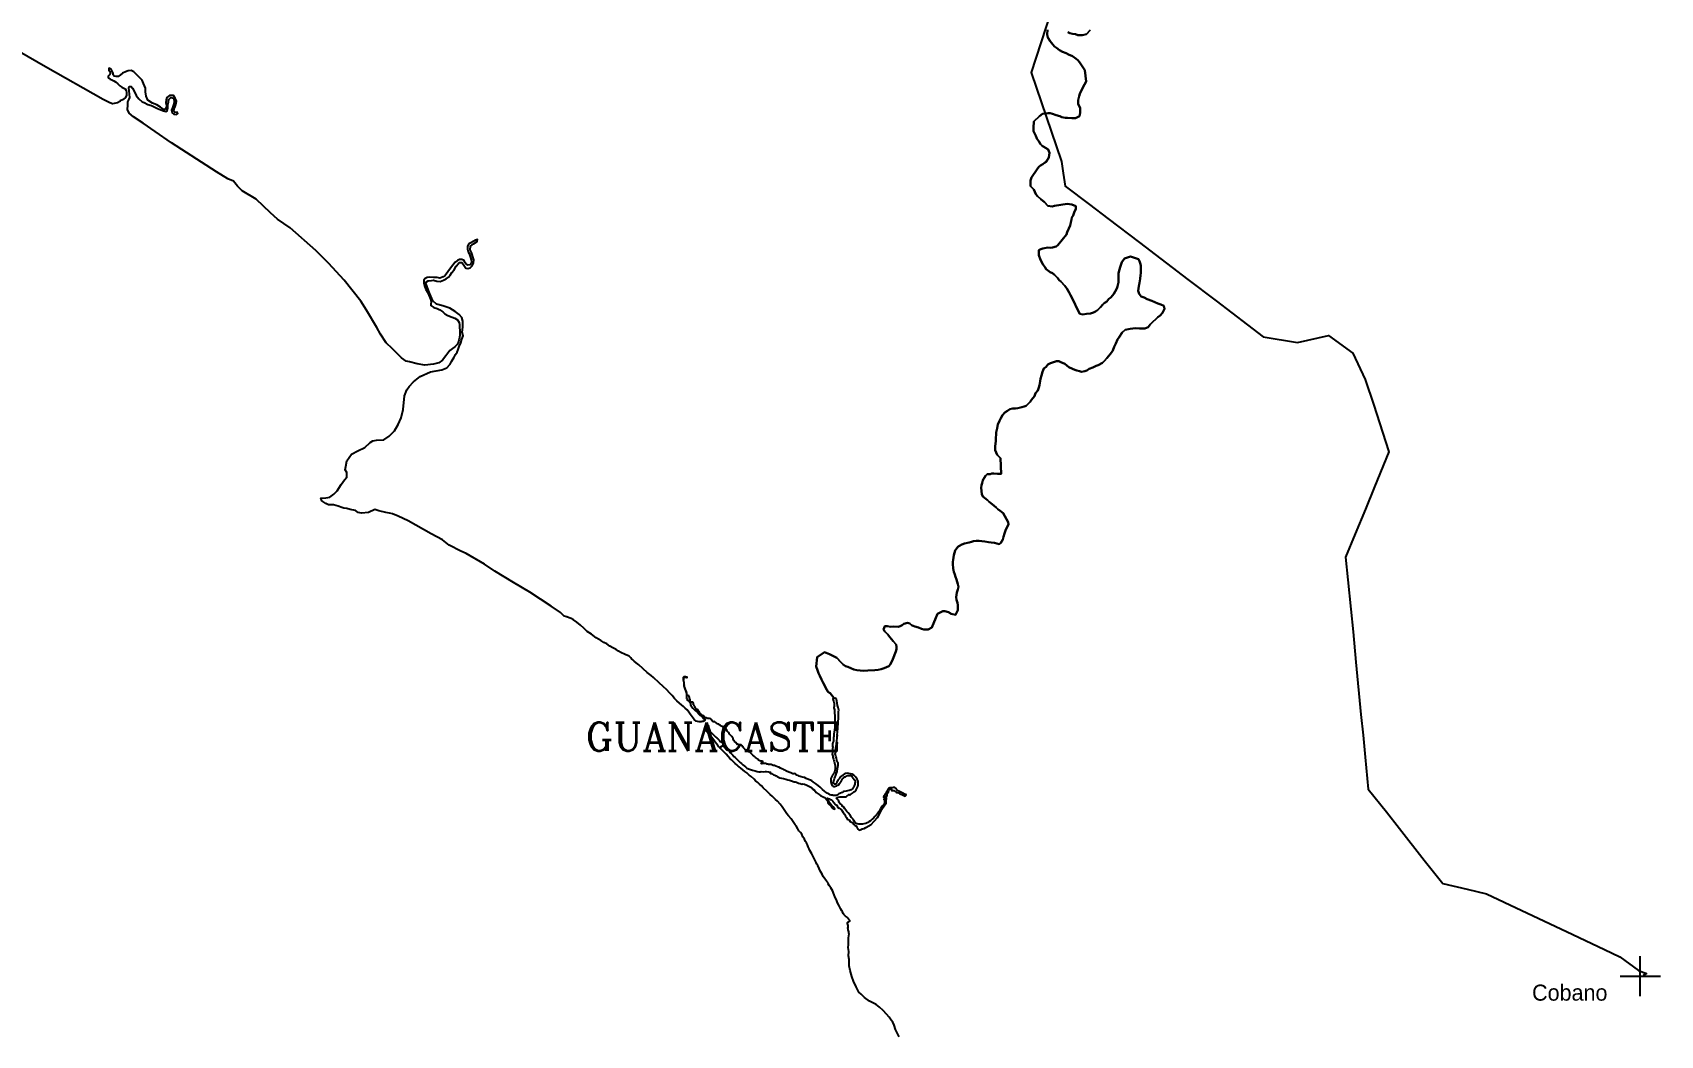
# Model space of a CAD drawing. Extents: x 283583 to 658922, y 889284 to 1241133.
# Drawn here: x 356465 to 376696, y 1072822 to 1085293 of the extents above; entities that cross this region are included whole.
import ezdxf
from ezdxf.enums import TextEntityAlignment as Align

# ---------------------------------------------------------------- set-up
doc = ezdxf.new("R2010")
doc.units = 0
doc.header["$MEASUREMENT"] = 0
for name, color, linetype in [('138 kV', 174, 'Continuous'), ('GUANACASTE', 7, 'Continuous'), ('NPROVINCIA', 40, 'Continuous'), ('PUNTARENAS', 7, 'Continuous'), ('Subestaciones', 7, 'Continuous')]:
    doc.layers.add(name, color=color, linetype=linetype)
doc.styles.add('COMPLEX', font='COMPLEX', dxfattribs={"height": 0.2})

# ---------------------------------------------------------------- blocks, each defined once
blk = doc.blocks.new('UNNAMED')
at = {"color": 0}
for p, q in [((0, -0.5), (0, 0.5)), ((-0.5, 0), (0.5, 0))]:
    blk.add_line(p, q, dxfattribs=at)

msp = doc.modelspace()

# ---------------------------------------------------------------- linework, layer by layer
at = {"layer": '138 kV'}
msp.add_lwpolyline([(369184, 1085742), (368876, 1084796), (369252, 1083688), (369274, 1083544), (369299, 1083384), (369601, 1083156), (369830, 1082981), (370221, 1082683), (370824, 1082224), (371174, 1081957), (371761, 1081511), (372187, 1081439), (372570, 1081524), (372875, 1081307), (373027, 1080980), (373133, 1080660), (373205, 1080438), (373322, 1080078), (373144, 1079644), (373031, 1079368), (372901, 1079058), (372784, 1078768), (372812, 1078486), (372847, 1078124), (372876, 1077843), (372911, 1077465), (372975, 1076812), (373000, 1076557), (373027, 1076284), (373065, 1075885), (373290, 1075603), (373452, 1075397), (373761, 1075004), (373991, 1074712), (374293, 1074642), (374534, 1074585), (374753, 1074481), (375114, 1074310), (375527, 1074114), (376000, 1073890), (376190, 1073799), (376422, 1073628), (376525, 1073594), (376483, 1073566)], dxfattribs=at)
at = {"layer": 'GUANACASTE', "color": 241, "ltscale": 0.8}
for points in [[(369080, 1085327), (369074, 1085270), (369083, 1085233), (369114, 1085186), (369146, 1085145), (369166, 1085121), (369190, 1085101), (369230, 1085074), (369267, 1085053), (369309, 1085035), (369338, 1085020), (369391, 1085000), (369435, 1084968), (369456, 1084948), (369475, 1084925), (369493, 1084899), (369525, 1084850), (369541, 1084826), (369558, 1084683), (369539, 1084646), (369498, 1084568), (369482, 1084530), (369472, 1084500), (369459, 1084452), (369458, 1084405), (369484, 1084352), (369484, 1084296), (369475, 1084255), (369425, 1084228), (369383, 1084227), (369326, 1084234), (369298, 1084234), (369258, 1084241), (369232, 1084252), (369188, 1084266), (369143, 1084283), (369111, 1084291), (369082, 1084291), (369015, 1084284), (368978, 1084255), (368909, 1084185), (368906, 1084108), (368906, 1084066), (368933, 1084008), (368948, 1083977), (368975, 1083932), (368993, 1083906), (369014, 1083886), (369056, 1083858), (369088, 1083839), (369105, 1083798), (369095, 1083741), (369062, 1083686), (369041, 1083672), (369020, 1083657), (368991, 1083638), (368971, 1083622), (368952, 1083593), (368879, 1083490), (368869, 1083453), (368868, 1083384), (368908, 1083343), (368934, 1083284), (368954, 1083259), (368998, 1083219), (369040, 1083183), (369084, 1083140), (369135, 1083130), (369167, 1083139), (369324, 1083164), (369380, 1083153), (369429, 1083135), (369429, 1083098), (369416, 1083067), (369396, 1083019), (369383, 1082992), (369376, 1082968), (369368, 1082932), (369360, 1082894), (369323, 1082809), (369316, 1082783), (369208, 1082647), (369185, 1082633), (369141, 1082618), (369114, 1082616), (369081, 1082618), (369022, 1082608), (368996, 1082601), (368972, 1082586), (368970, 1082526), (368992, 1082468), (369021, 1082414), (369048, 1082373), (369064, 1082352), (369110, 1082312), (369143, 1082300), (369166, 1082281), (369203, 1082242), (369224, 1082215), (369243, 1082197), (369296, 1082143), (369320, 1082110), (369347, 1082062), (369364, 1082027), (369384, 1081992), (369466, 1081824), (369479, 1081795), (369518, 1081786), (369562, 1081795), (369615, 1081800), (369652, 1081813), (369677, 1081825), (369701, 1081840), (369738, 1081877), (369766, 1081910), (369783, 1081929), (369815, 1081950), (369840, 1081980), (369867, 1081998), (369885, 1082024), (369904, 1082046), (369920, 1082072), (369939, 1082111), (369949, 1082135), (369960, 1082190), (369963, 1082232), (369963, 1082262), (369962, 1082302), (369974, 1082346), (369981, 1082374), (370001, 1082438), (370037, 1082484), (370111, 1082510), (370211, 1082476), (370223, 1082449), (370232, 1082425), (370238, 1082398), (370239, 1082367), (370240, 1082333), (370239, 1082302), (370235, 1082274), (370232, 1082232), (370221, 1082180), (370212, 1082138), (370204, 1082081), (370217, 1082044), (370243, 1082010), (370280, 1082000), (370319, 1081978), (370376, 1081955), (370450, 1081924), (370487, 1081911), (370523, 1081896), (370535, 1081859), (370510, 1081808), (370481, 1081775), (370449, 1081752), (370427, 1081730), (370389, 1081696), (370356, 1081661), (370328, 1081628), (370290, 1081613), (370224, 1081613), (370174, 1081619), (370108, 1081610), (370046, 1081598), (370007, 1081563), (369970, 1081507), (369950, 1081477), (369927, 1081426), (369907, 1081384), (369890, 1081338), (369876, 1081316), (369843, 1081273), (369816, 1081245), (369785, 1081205), (369761, 1081185), (369707, 1081159), (369683, 1081148), (369644, 1081128), (369596, 1081110), (369567, 1081091), (369543, 1081081), (369502, 1081073), (369475, 1081081), (369445, 1081090), (369418, 1081100), (369388, 1081112), (369346, 1081134), (369296, 1081172), (369244, 1081196), (369221, 1081207), (369190, 1081205), (369155, 1081193), (369116, 1081183), (369085, 1081165), (369062, 1081138), (369035, 1081116), (369016, 1081073), (369004, 1081030), (368993, 1080986), (368987, 1080956), (368978, 1080907), (368971, 1080878), (368958, 1080841), (368931, 1080807), (368916, 1080771), (368881, 1080725), (368865, 1080702), (368815, 1080653), (368789, 1080644), (368758, 1080633), (368710, 1080623), (368683, 1080620), (368643, 1080617), (368611, 1080608), (368582, 1080590), (368548, 1080569), (368520, 1080534), (368500, 1080496), (368482, 1080465), (368462, 1080421), (368453, 1080375), (368442, 1080321), (368439, 1080296), (368437, 1080254), (368435, 1080217), (368428, 1080146), (368430, 1080098), (368452, 1080041), (368494, 1080002), (368502, 1079807), (368459, 1079805), (368414, 1079810), (368389, 1079809), (368365, 1079800), (368328, 1079800), (368309, 1079782), (368294, 1079762), (368274, 1079728), (368266, 1079691), (368260, 1079666), (368256, 1079632), (368264, 1079551), (368277, 1079525), (368311, 1079494), (368332, 1079477), (368355, 1079458), (368392, 1079428), (368417, 1079406), (368441, 1079386), (368462, 1079368), (368491, 1079344), (368529, 1079315), (368570, 1079241), (368592, 1079203), (368596, 1079177), (368569, 1079129), (368557, 1079103), (368543, 1079063), (368532, 1079022), (368522, 1078988), (368501, 1078949), (368477, 1078931), (368421, 1078946), (368378, 1078953), (368346, 1078958), (368302, 1078964), (368264, 1078968), (368228, 1078971), (368194, 1078971), (368158, 1078970), (368134, 1078961), (368105, 1078952), (368049, 1078940), (368013, 1078926), (367986, 1078912), (367964, 1078897), (367932, 1078853), (367924, 1078824), (367914, 1078793), (367910, 1078767), (367905, 1078737), (367902, 1078712), (367902, 1078686), (367907, 1078628), (367916, 1078588), (367926, 1078554), (367937, 1078526), (367947, 1078492), (367958, 1078461), (367965, 1078433), (367971, 1078402), (367963, 1078366), (367951, 1078329), (367945, 1078272), (367948, 1078240), (367961, 1078200), (367966, 1078171), (367966, 1078110), (367936, 1078051), (367880, 1078064), (367847, 1078084), (367805, 1078098), (367777, 1078097), (367711, 1078063), (367692, 1078014), (367643, 1077895), (367594, 1077870), (367541, 1077869), (367511, 1077880), (367477, 1077895), (367431, 1077907), (367388, 1077924), (367366, 1077943), (367338, 1077951), (367295, 1077939), (367273, 1077926), (367248, 1077912), (367224, 1077904), (367167, 1077906), (367129, 1077904), (367089, 1077910), (367056, 1077912), (367040, 1077870), (367058, 1077844), (367096, 1077806), (367119, 1077774), (367161, 1077726), (367197, 1077684), (367201, 1077654), (367202, 1077626), (367196, 1077597), (367158, 1077502), (367128, 1077439), (367108, 1077416), (367078, 1077401), (367049, 1077391), (367011, 1077378), (366976, 1077370), (366934, 1077365), (366846, 1077359), (366793, 1077357), (366750, 1077362), (366709, 1077364), (366672, 1077374), (366636, 1077388), (366598, 1077406), (366567, 1077413), (366540, 1077436), (366510, 1077465), (366461, 1077516), (366428, 1077536), (366369, 1077564), (366307, 1077589), (366217, 1077527), (366206, 1077408), (366221, 1077365), (366235, 1077327), (366250, 1077294), (366270, 1077248), (366292, 1077209), (366306, 1077176), (366325, 1077141), (366350, 1077098), (366351, 1077095), (366376, 1077078), (366423, 1077022), (366427, 1077012), (366410, 1077008), (366415, 1076993), (366420, 1076979), (366424, 1076969), (366426, 1076950), (366428, 1076933), (366426, 1076916), (366425, 1076898), (366430, 1076873), (366431, 1076851), (366433, 1076828), (366436, 1076800), (366437, 1076742), (366436, 1076728), (366437, 1076709), (366436, 1076674), (366434, 1076652), (366432, 1076622), (366425, 1076569), (366424, 1076557), (366424, 1076544), (366419, 1076524), (366418, 1076511), (366418, 1076501), (366421, 1076494), (366418, 1076482), (366414, 1076472), (366412, 1076463), (366409, 1076446), (366406, 1076430), (366407, 1076420), (366410, 1076408), (366406, 1076391), (366406, 1076365), (366405, 1076344), (366405, 1076335), (366404, 1076321), (366408, 1076309), (366411, 1076296), (366413, 1076282), (366417, 1076271), (366421, 1076259), (366422, 1076243), (366429, 1076228), (366433, 1076213), (366437, 1076190), (366439, 1076177), (366441, 1076163), (366442, 1076150), (366441, 1076135), (366437, 1076118), (366432, 1076101), (366426, 1076084), (366417, 1076068), (366408, 1076057), (366394, 1076036), (366391, 1076027), (366386, 1076016), (366386, 1076007), (366387, 1075999), (366387, 1075991), (366388, 1075985), (366386, 1075973), (366389, 1075962), (366390, 1075952), (366394, 1075945), (366397, 1075936), (366405, 1075929), (366414, 1075924), (366424, 1075919), (366432, 1075919), (366445, 1075922), (366461, 1075928), (366474, 1075936), (366488, 1075944), (366495, 1075954), (366505, 1075971), (366514, 1075980), (366523, 1075995), (366532, 1076012), (366540, 1076023), (366549, 1076033), (366558, 1076037), (366570, 1076040), (366582, 1076046), (366594, 1076054), (366607, 1076056), (366615, 1076055), (366631, 1076055), (366642, 1076050), (366642, 1076049), (366653, 1076032), (366661, 1076025), (366680, 1076002), (366688, 1075984), (366687, 1075972), (366686, 1075959), (366683, 1075945), (366678, 1075927), (366671, 1075909), (366660, 1075895), (366639, 1075877), (366614, 1075868), (366595, 1075863), (366575, 1075861), (366548, 1075857), (366538, 1075853), (366526, 1075845), (366507, 1075837), (366497, 1075832), (366487, 1075826), (366473, 1075813), (366455, 1075807), (366436, 1075806), (366417, 1075808), (366405, 1075810), (366390, 1075811), (366378, 1075816), (366366, 1075822), (366350, 1075830), (366340, 1075837), (366329, 1075845), (366307, 1075861), (366284, 1075881), (366252, 1075911), (366230, 1075931), (366196, 1075955), (366169, 1075973), (366150, 1075987), (366133, 1075998), (366110, 1076007), (366081, 1076017), (366057, 1076030), (366033, 1076035), (366019, 1076038), (366005, 1076043), (365994, 1076047), (365981, 1076056), (365961, 1076059), (365956, 1076067), (365949, 1076077), (365943, 1076080), (365931, 1076075), (365914, 1076077), (365890, 1076087), (365864, 1076096), (365834, 1076108), (365805, 1076124), (365792, 1076132), (365776, 1076137), (365759, 1076147), (365742, 1076157), (365723, 1076163), (365703, 1076169), (365695, 1076174), (365687, 1076177), (365671, 1076179), (365660, 1076184), (365645, 1076192), (365632, 1076193), (365624, 1076191), (365615, 1076192), (365610, 1076191), (365602, 1076197), (365593, 1076197), (365584, 1076202), (365575, 1076203), (365559, 1076202), (365551, 1076203), (365540, 1076203), (365530, 1076201), (365522, 1076202), (365523, 1076212), (365533, 1076216), (365543, 1076222), (365540, 1076229), (365529, 1076231), (365517, 1076232), (365504, 1076236), (365495, 1076242), (365487, 1076246), (365474, 1076261), (365451, 1076279), (365439, 1076292), (365416, 1076309), (365395, 1076329), (365377, 1076347), (365364, 1076348), (365358, 1076356), (365352, 1076361), (365335, 1076371), (365317, 1076384), (365299, 1076399), (365291, 1076410), (365288, 1076418), (365282, 1076424), (365274, 1076426), (365270, 1076435), (365263, 1076435), (365248, 1076437), (365236, 1076443), (365224, 1076442), (365215, 1076454), (365204, 1076467), (365189, 1076478), (365181, 1076488), (365173, 1076506), (365171, 1076518), (365164, 1076529), (365156, 1076541), (365147, 1076550), (365141, 1076558), (365128, 1076569), (365122, 1076578), (365113, 1076590), (365104, 1076603), (365095, 1076617), (365077, 1076639), (365057, 1076653), (365043, 1076658), (365027, 1076668), (365017, 1076676), (365000, 1076686), (364995, 1076691), (364986, 1076692), (364979, 1076696), (364967, 1076706), (364957, 1076713), (364945, 1076722), (364939, 1076725), (364929, 1076721), (364923, 1076724), (364917, 1076732), (364911, 1076741), (364901, 1076751), (364893, 1076758), (364878, 1076763), (364868, 1076765), (364858, 1076765), (364846, 1076767), (364835, 1076771), (364824, 1076775), (364813, 1076784), (364804, 1076796), (364799, 1076800), (364788, 1076801), (364779, 1076806), (364770, 1076816), (364764, 1076825), (364759, 1076835), (364755, 1076840), (364748, 1076850), (364738, 1076861), (364730, 1076874), (364721, 1076875), (364712, 1076881), (364708, 1076890), (364702, 1076901), (364696, 1076911), (364687, 1076923), (364681, 1076934), (364680, 1076938), (364675, 1076941), (364676, 1076946), (364680, 1076948), (364681, 1076955), (364677, 1076963), (364672, 1076968), (364667, 1076967), (364661, 1076965), (364652, 1076966), (364645, 1076971), (364640, 1076980), (364638, 1076991), (364637, 1076999), (364635, 1077008), (364631, 1077018), (364630, 1077025), (364626, 1077037), (364621, 1077046), (364608, 1077050), (364602, 1077053), (364596, 1077061), (364596, 1077070), (364597, 1077075), (364596, 1077083), (364592, 1077089), (364591, 1077097), (364587, 1077108), (364586, 1077116), (364580, 1077126), (364575, 1077139), (364571, 1077146), (364568, 1077158), (364565, 1077169), (364566, 1077176), (364564, 1077187), (364565, 1077198), (364564, 1077209), (364563, 1077215), (364560, 1077223), (364559, 1077231), (364557, 1077241), (364558, 1077252), (364558, 1077260), (364558, 1077269), (364563, 1077275), (364571, 1077279), (364581, 1077278), (364590, 1077278), (364595, 1077275), (364600, 1077275), (364600, 1077278), (364586, 1077281), (364569, 1077283), (364561, 1077280), (364553, 1077274), (364551, 1077266), (364553, 1077257), (364553, 1077250), (364553, 1077240), (364554, 1077230), (364555, 1077222), (364558, 1077214), (364560, 1077203), (364560, 1077191), (364561, 1077177), (364560, 1077164), (364565, 1077156), (364567, 1077143), (364573, 1077133), (364578, 1077122), (364582, 1077110), (364586, 1077099), (364589, 1077085), (364592, 1077075), (364592, 1077069), (364592, 1077061), (364594, 1077055), (364594, 1077048), (364592, 1077037), (364591, 1077024), (364591, 1077014), (364595, 1077006), (364599, 1077001), (364599, 1076992), (364606, 1076992), (364617, 1076987), (364626, 1076978), (364634, 1076968), (364639, 1076957), (364643, 1076944), (364642, 1076932), (364648, 1076921), (364655, 1076913), (364672, 1076894), (364680, 1076883), (364698, 1076866), (364720, 1076848), (364733, 1076840), (364739, 1076826), (364745, 1076819), (364751, 1076821), (364755, 1076814), (364754, 1076809), (364760, 1076806), (364764, 1076806), (364777, 1076795), (364782, 1076789), (364791, 1076782), (364803, 1076765), (364810, 1076760), (364819, 1076754), (364823, 1076742), (364817, 1076734), (364798, 1076728), (364786, 1076726), (364775, 1076724), (364758, 1076722), (364750, 1076723), (364729, 1076727), (364712, 1076731), (364688, 1076750), (364676, 1076767), (364663, 1076785), (364652, 1076802), (364640, 1076819), (364620, 1076841), (364599, 1076870), (364575, 1076894), (364555, 1076913), (364530, 1076934), (364505, 1076956), (364473, 1076984), (364445, 1077013), (364413, 1077049), (364380, 1077084), (364347, 1077118), (364302, 1077163), (364253, 1077206), (364182, 1077272), (364152, 1077297), (364105, 1077337), (364000, 1077429), (363967, 1077456), (363944, 1077475), (363926, 1077491), (363911, 1077506), (363900, 1077518), (363879, 1077537), (363832, 1077561), (363776, 1077586), (363776, 1077586), (363749, 1077601), (363718, 1077620), (363679, 1077642), (363638, 1077664), (363604, 1077691), (363565, 1077710), (363528, 1077735), (363470, 1077767), (363411, 1077813), (363357, 1077846), (363315, 1077885), (363274, 1077924), (363230, 1077963), (363187, 1077991), (363158, 1078005), (363134, 1078017), (363106, 1078029), (363100, 1078026), (363071, 1078035), (363027, 1078081), (362910, 1078162), (362646, 1078335), (362442, 1078456), (362209, 1078597), (362082, 1078682), (361856, 1078816), (361787, 1078846), (361645, 1078918), (361560, 1078986), (361419, 1079060), (361135, 1079220), (361008, 1079281), (360938, 1079309), (360902, 1079318), (360856, 1079323), (360769, 1079345), (360719, 1079361), (360641, 1079326), (360555, 1079315), (360513, 1079324), (360479, 1079349), (360411, 1079364), (360373, 1079376), (360335, 1079377), (360308, 1079389), (360263, 1079402), (360204, 1079421), (360145, 1079421), (360109, 1079436), (360062, 1079468), (360048, 1079503), (360109, 1079506), (360162, 1079517), (360210, 1079552), (360253, 1079595), (360302, 1079672), (360344, 1079730), (360373, 1079764), (360371, 1079821), (360350, 1079855), (360357, 1079899), (360373, 1079969), (360431, 1080052), (360509, 1080092), (360594, 1080134), (360663, 1080195), (360693, 1080215), (360741, 1080223), (360831, 1080229), (360899, 1080274), (360962, 1080339), (361009, 1080418), (361045, 1080502), (361073, 1080604), (361087, 1080774), (361117, 1080849), (361145, 1080892), (361198, 1080951), (361283, 1081017), (361410, 1081074), (361552, 1081097), (361613, 1081124), (361654, 1081171), (361674, 1081204), (361704, 1081258), (361721, 1081289), (361742, 1081317), (361755, 1081353), (361768, 1081387), (361789, 1081433), (361802, 1081482), (361819, 1081522), (361806, 1081569), (361812, 1081628), (361814, 1081704), (361802, 1081749), (361766, 1081787), (361719, 1081825), (361652, 1081865), (361563, 1081893), (361484, 1081914), (361438, 1081958), (361427, 1081986), (361404, 1082045), (361385, 1082086), (361366, 1082145), (361355, 1082177), (361362, 1082194), (361381, 1082206), (361423, 1082208), (361447, 1082215), (361489, 1082200), (361533, 1082198), (361574, 1082212), (361607, 1082229), (361633, 1082253), (361654, 1082276), (361675, 1082310), (361705, 1082344), (361732, 1082388), (361758, 1082420), (361777, 1082435), (361800, 1082432), (361817, 1082413), (361832, 1082386), (361851, 1082365), (361876, 1082358), (361902, 1082369), (361929, 1082392), (361946, 1082426), (361948, 1082468), (361919, 1082557), (361904, 1082591), (361910, 1082638), (361944, 1082667), (361989, 1082693), (361997, 1082718), (361972, 1082710), (361942, 1082695), (361911, 1082678), (361889, 1082665), (361872, 1082636), (361870, 1082600), (361879, 1082566), (361891, 1082545), (361904, 1082509), (361917, 1082468), (361919, 1082443), (361917, 1082420), (361902, 1082403), (361876, 1082401), (361857, 1082407), (361843, 1082428), (361828, 1082458), (361802, 1082470), (361773, 1082471), (361747, 1082460), (361718, 1082437), (361688, 1082399), (361660, 1082363), (361627, 1082318), (361595, 1082272), (361567, 1082255), (361525, 1082240), (361493, 1082246), (361447, 1082248), (361404, 1082253), (361370, 1082249), (361345, 1082236), (361330, 1082213), (361328, 1082179), (361336, 1082143), (361355, 1082098), (361374, 1082064), (361391, 1082026), (361412, 1081978), (361419, 1081946), (361417, 1081916), (361417, 1081897), (361429, 1081889), (361453, 1081874), (361493, 1081861), (361527, 1081846), (361563, 1081819), (361588, 1081797), (361626, 1081776), (361681, 1081755), (361715, 1081740), (361745, 1081721), (361766, 1081689), (361770, 1081658), (361772, 1081628), (361774, 1081584), (361774, 1081524), (361768, 1081482), (361755, 1081440), (361744, 1081412), (361715, 1081385), (361683, 1081366), (361653, 1081338), (361603, 1081275), (361561, 1081218), (361516, 1081186), (361448, 1081169), (361342, 1081156), (361245, 1081173), (361151, 1081197), (361107, 1081207), (361052, 1081247), (360938, 1081362), (360860, 1081436), (360791, 1081544), (360745, 1081627), (360616, 1081841), (360545, 1081952), (360340, 1082215), (360143, 1082427), (359987, 1082583), (359669, 1082866), (359510, 1082971), (359422, 1083050), (359245, 1083219), (359069, 1083325), (359012, 1083382), (358963, 1083446), (358892, 1083474), (358751, 1083559), (358194, 1083921), (357991, 1084063), (357840, 1084167), (357720, 1084246), (357667, 1084290), (357644, 1084335), (357648, 1084388), (357648, 1084392), (357651, 1084432), (357661, 1084457), (357674, 1084485), (357672, 1084525), (357668, 1084570), (357661, 1084606), (357670, 1084622), (357689, 1084622), (357708, 1084603), (357731, 1084557), (357754, 1084512), (357788, 1084468), (357828, 1084432), (357852, 1084421), (357900, 1084400), (357945, 1084385), (358017, 1084349), (358082, 1084322), (358123, 1084313), (358137, 1084321), (358146, 1084351), (358148, 1084393), (358154, 1084432), (358159, 1084461), (358186, 1084487), (358218, 1084478), (358226, 1084448), (358226, 1084421), (358218, 1084393), (358205, 1084357), (358192, 1084328), (358201, 1084294), (358220, 1084279), (358254, 1084273), (358269, 1084285), (358264, 1084302), (358233, 1084298), (358220, 1084317), (358224, 1084343), (358235, 1084359), (358245, 1084400), (358254, 1084438), (358239, 1084478), (358218, 1084510), (358169, 1084510), (358133, 1084484), (358125, 1084455), (358123, 1084419), (358129, 1084385), (358125, 1084357), (358112, 1084338), (358095, 1084338), (358057, 1084366), (358008, 1084396), (357955, 1084413), (357900, 1084453), (357877, 1084502), (357871, 1084555), (357869, 1084603), (357843, 1084660), (357827, 1084701), (357797, 1084730), (357763, 1084766), (357723, 1084804), (357689, 1084819), (357653, 1084817), (357619, 1084805), (357585, 1084788), (357558, 1084766), (357530, 1084747), (357503, 1084745), (357481, 1084750), (357469, 1084767), (357469, 1084783), (357452, 1084819), (357443, 1084836), (357427, 1084849), (357412, 1084845), (357412, 1084826), (357424, 1084807), (357429, 1084784), (357420, 1084767), (357407, 1084752), (357405, 1084737), (357414, 1084724), (357429, 1084712), (357450, 1084703), (357477, 1084692), (357498, 1084678), (357524, 1084654), (357549, 1084629), (357577, 1084614), (357598, 1084603), (357617, 1084593), (357627, 1084572), (357632, 1084548), (357632, 1084512), (357615, 1084479), (357585, 1084458), (357553, 1084443), (357549, 1084434), (357521, 1084419), (357460, 1084405), (357426, 1084417), (357342, 1084462), (356626, 1084867), (356089, 1085179)], [(369610, 1085322), (369564, 1085274), (369512, 1085262), (369454, 1085262), (369427, 1085271), (369390, 1085277), (369357, 1085287), (369333, 1085297)]]:
    msp.add_lwpolyline(points, dxfattribs=at)
at = {"layer": 'GUANACASTE', "color": 241}
msp.add_lwpolyline([(365005, 1076401), (364986, 1076421), (364969, 1076445), (364949, 1076470), (364934, 1076496), (364921, 1076509), (364907, 1076527), (364879, 1076552), (364861, 1076578), (364847, 1076600), (364836, 1076630), (364835, 1076648), (364842, 1076664), (364847, 1076671), (364860, 1076676), (364865, 1076669), (364864, 1076662), (364869, 1076645), (364874, 1076634), (364879, 1076624), (364883, 1076611), (364891, 1076599), (364897, 1076589), (364911, 1076577), (364926, 1076561), (364941, 1076549), (364957, 1076533), (364968, 1076523), (364971, 1076520), (364982, 1076510), (364991, 1076501), (365001, 1076488), (365011, 1076479), (365022, 1076474), (365035, 1076459), (365048, 1076447), (365059, 1076437)], close=True, dxfattribs=at)
at = {"layer": 'PUNTARENAS', "color": 241}
for points in [[(367236, 1072807), (367214, 1072847), (367191, 1072897), (367175, 1072949), (367157, 1072989), (367137, 1073013), (367113, 1073050), (367079, 1073089), (367037, 1073132), (366991, 1073175), (366948, 1073206), (366867, 1073247), (366806, 1073293), (366763, 1073334), (366736, 1073361), (366701, 1073428), (366668, 1073496), (366647, 1073557), (366627, 1073631), (366616, 1073689), (366613, 1073767), (366613, 1073767), (366607, 1073814), (366608, 1073866), (366603, 1073914), (366606, 1073950), (366607, 1074009), (366606, 1074036), (366606, 1074036), (366610, 1074060), (366614, 1074085), (366612, 1074095), (366610, 1074109), (366606, 1074122), (366601, 1074134), (366600, 1074144), (366598, 1074158), (366602, 1074168), (366603, 1074178), (366601, 1074189), (366593, 1074213), (366594, 1074225), (366602, 1074235), (366609, 1074236), (366622, 1074244), (366623, 1074252), (366616, 1074259), (366608, 1074270), (366599, 1074280), (366598, 1074285), (366594, 1074288), (366581, 1074297), (366570, 1074306), (366561, 1074312), (366549, 1074328), (366541, 1074340), (366530, 1074358), (366521, 1074373), (366510, 1074394), (366499, 1074416), (366485, 1074442), (366470, 1074473), (366455, 1074507), (366440, 1074539), (366428, 1074572), (366418, 1074591), (366410, 1074617), (366398, 1074639), (366385, 1074658), (366374, 1074676), (366365, 1074688), (366354, 1074708), (366347, 1074724), (366336, 1074738), (366325, 1074753), (366310, 1074770), (366293, 1074799), (366278, 1074828), (366258, 1074862), (366241, 1074898), (366225, 1074934), (366213, 1074954), (366204, 1074974), (366187, 1075007), (366163, 1075054), (366152, 1075080), (366127, 1075124), (366119, 1075143), (366105, 1075168), (366095, 1075192), (366083, 1075217), (366072, 1075234), (366057, 1075262), (366039, 1075293), (366024, 1075324), (366009, 1075344), (365990, 1075366), (365975, 1075391), (365954, 1075427), (365943, 1075443), (365918, 1075480), (365892, 1075517), (365862, 1075553), (365841, 1075580), (365807, 1075628), (365783, 1075664), (365756, 1075699), (365723, 1075734), (365700, 1075756), (365683, 1075773), (365656, 1075799), (365634, 1075817), (365594, 1075854), (365546, 1075903), (365524, 1075925), (365500, 1075947), (365479, 1075967), (365452, 1075987), (365433, 1076010), (365396, 1076044), (365370, 1076059), (365342, 1076086), (365319, 1076105), (365294, 1076126), (365269, 1076145), (365248, 1076162), (365233, 1076172), (365217, 1076186), (365197, 1076204), (365174, 1076227), (365150, 1076250), (365129, 1076267), (365109, 1076290), (365084, 1076321), (365067, 1076335), (365043, 1076360), (365027, 1076379), (365010, 1076396), (365005, 1076401), (365059, 1076437), (365067, 1076429), (365070, 1076421), (365074, 1076411), (365091, 1076401), (365104, 1076392), (365112, 1076381), (365118, 1076367), (365123, 1076358), (365133, 1076340), (365148, 1076327), (365168, 1076308), (365179, 1076292), (365197, 1076277), (365213, 1076260), (365233, 1076242), (365259, 1076218), (365274, 1076202), (365293, 1076187), (365324, 1076161), (365341, 1076147), (365376, 1076135), (365414, 1076121), (365444, 1076111), (365469, 1076104), (365493, 1076100), (365509, 1076101), (365522, 1076104), (365546, 1076102), (365569, 1076104), (365588, 1076105), (365610, 1076101), (365628, 1076097), (365637, 1076095), (365629, 1076088), (365638, 1076081), (365650, 1076078), (365674, 1076063), (365689, 1076059), (365705, 1076049), (365721, 1076041), (365753, 1076026), (365775, 1076023), (365798, 1076019), (365826, 1076010), (365853, 1075999), (365874, 1075997), (365896, 1075987), (365930, 1075978), (365944, 1075975), (365961, 1075970), (365983, 1075961), (366007, 1075955), (366024, 1075949), (366036, 1075952), (366057, 1075945), (366090, 1075933), (366120, 1075920), (366147, 1075907), (366153, 1075896), (366164, 1075885), (366183, 1075871), (366205, 1075844), (366228, 1075826), (366243, 1075817), (366262, 1075803), (366283, 1075792), (366306, 1075780), (366320, 1075771), (366338, 1075754), (366348, 1075736), (366351, 1075721), (366354, 1075706), (366369, 1075690), (366382, 1075682), (366391, 1075674), (366400, 1075662), (366413, 1075645), (366424, 1075637), (366435, 1075640), (366431, 1075646), (366415, 1075664), (366395, 1075686), (366372, 1075712), (366356, 1075744), (366347, 1075760), (366345, 1075773), (366365, 1075764), (366379, 1075758), (366393, 1075751), (366411, 1075735), (366425, 1075718), (366446, 1075695), (366459, 1075686), (366470, 1075660), (366488, 1075649), (366502, 1075639), (366519, 1075626), (366541, 1075596), (366557, 1075572), (366569, 1075548), (366579, 1075531), (366590, 1075512), (366602, 1075508), (366614, 1075502), (366628, 1075484), (366645, 1075475), (366661, 1075462), (366665, 1075458), (366670, 1075444), (366672, 1075449), (366676, 1075446), (366683, 1075438), (366690, 1075430), (366696, 1075434), (366700, 1075428), (366706, 1075421), (366711, 1075408), (366718, 1075399), (366725, 1075388), (366737, 1075377), (366750, 1075379), (366767, 1075384), (366773, 1075391), (366784, 1075392), (366800, 1075397), (366823, 1075407), (366889, 1075446), (366926, 1075485), (366966, 1075531), (366980, 1075554), (366998, 1075591), (367022, 1075635), (367050, 1075677), (367072, 1075712), (367073, 1075731), (367074, 1075750), (367080, 1075768), (367074, 1075779), (367081, 1075797), (367085, 1075811), (367091, 1075834), (367102, 1075851), (367106, 1075870), (367117, 1075886), (367128, 1075887), (367140, 1075890), (367146, 1075885), (367139, 1075879), (367141, 1075869), (367151, 1075869), (367168, 1075867), (367180, 1075859), (367197, 1075849), (367208, 1075844), (367226, 1075839), (367244, 1075828), (367269, 1075818), (367285, 1075811), (367300, 1075803), (367310, 1075799), (367316, 1075805), (367321, 1075818), (367302, 1075824), (367280, 1075834), (367263, 1075844), (367240, 1075854), (367224, 1075862), (367211, 1075871), (367205, 1075880), (367203, 1075884), (367202, 1075887), (367199, 1075894), (367181, 1075905), (367162, 1075905), (367138, 1075902), (367121, 1075901), (367103, 1075895), (367096, 1075886), (367089, 1075870), (367086, 1075860), (367075, 1075844), (367069, 1075835), (367064, 1075825), (367056, 1075813), (367049, 1075808), (367043, 1075801), (367041, 1075787), (367047, 1075784), (367057, 1075799), (367061, 1075798), (367056, 1075790), (367052, 1075779), (367047, 1075766), (367044, 1075756), (367053, 1075756), (367054, 1075748), (367052, 1075729), (367051, 1075704), (367045, 1075694), (367028, 1075679), (367014, 1075661), (367003, 1075640), (366981, 1075605), (366965, 1075583), (366933, 1075545), (366915, 1075526), (366899, 1075512), (366880, 1075492), (366860, 1075478), (366845, 1075469), (366822, 1075457), (366798, 1075452), (366778, 1075449), (366756, 1075449), (366733, 1075450), (366712, 1075454), (366694, 1075460), (366684, 1075474), (366673, 1075497), (366662, 1075511), (366645, 1075534), (366626, 1075561), (366602, 1075592), (366586, 1075609), (366562, 1075640), (366549, 1075662), (366538, 1075670), (366530, 1075670), (366527, 1075680), (366521, 1075690), (366511, 1075699), (366504, 1075703), (366498, 1075711), (366493, 1075720), (366487, 1075725), (366486, 1075737), (366477, 1075747), (366464, 1075760), (366456, 1075768), (366459, 1075777), (366477, 1075786), (366498, 1075791), (366526, 1075791), (366539, 1075790), (366548, 1075789), (366564, 1075788), (366569, 1075789), (366577, 1075791), (366587, 1075799), (366598, 1075808), (366608, 1075818), (366620, 1075815), (366630, 1075818), (366642, 1075826), (366655, 1075835), (366671, 1075850), (366687, 1075860), (366701, 1075878), (366714, 1075902), (366722, 1075917), (366725, 1075940), (366727, 1075958), (366724, 1075984), (366714, 1076008), (366693, 1076037), (366671, 1076059), (366650, 1076072), (366630, 1076076), (366610, 1076081), (366592, 1076082), (366569, 1076078), (366554, 1076071), (366541, 1076063), (366521, 1076052), (366511, 1076043), (366501, 1076031), (366494, 1076019), (366482, 1076006), (366474, 1075996), (366469, 1075984), (366461, 1075970), (366455, 1075957), (366449, 1075949), (366441, 1075945), (366430, 1075949), (366424, 1075956), (366419, 1075966), (366417, 1075976), (366422, 1075987), (366426, 1076000), (366432, 1076017), (366440, 1076037), (366444, 1076046), (366448, 1076057), (366453, 1076072), (366458, 1076083), (366463, 1076106), (366470, 1076140), (366474, 1076163), (366476, 1076179), (366477, 1076192), (366476, 1076208), (366467, 1076225), (366460, 1076246), (366456, 1076269), (366452, 1076282), (366447, 1076295), (366446, 1076310), (366442, 1076324), (366444, 1076337), (366449, 1076350), (366451, 1076373), (366455, 1076389), (366458, 1076409), (366458, 1076421), (366458, 1076427), (366461, 1076435), (366460, 1076454), (366462, 1076484), (366464, 1076521), (366464, 1076541), (366468, 1076554), (366465, 1076565), (366468, 1076588), (366473, 1076647), (366480, 1076777), (366481, 1076802), (366482, 1076832), (366483, 1076851), (366487, 1076867), (366483, 1076885), (366476, 1076900), (366471, 1076927), (366463, 1076956), (366456, 1076999), (366446, 1077016), (366427, 1077012), (366423, 1077022), (366376, 1077078), (366351, 1077095), (366350, 1077098), (366325, 1077141), (366306, 1077176), (366292, 1077209), (366270, 1077248), (366250, 1077294), (366235, 1077327), (366221, 1077365), (366206, 1077408), (366217, 1077527), (366307, 1077589), (366369, 1077564), (366428, 1077536), (366461, 1077516), (366510, 1077465), (366540, 1077436), (366567, 1077413), (366598, 1077406), (366636, 1077388), (366672, 1077374), (366709, 1077364), (366750, 1077362), (366793, 1077357), (366846, 1077359), (366934, 1077365), (366976, 1077370), (367011, 1077378), (367049, 1077391), (367078, 1077401), (367108, 1077416), (367128, 1077439), (367158, 1077502), (367196, 1077597), (367202, 1077626), (367201, 1077654), (367197, 1077684), (367161, 1077726), (367119, 1077774), (367096, 1077806), (367058, 1077844), (367040, 1077870), (367056, 1077912), (367089, 1077910), (367129, 1077904), (367167, 1077906), (367224, 1077904), (367248, 1077912), (367273, 1077926), (367295, 1077939), (367338, 1077951), (367366, 1077943), (367388, 1077924), (367431, 1077907), (367477, 1077895), (367511, 1077880), (367541, 1077869), (367594, 1077870), (367643, 1077895), (367692, 1078014), (367711, 1078063), (367777, 1078097), (367805, 1078098), (367847, 1078084), (367880, 1078064), (367936, 1078051), (367966, 1078110), (367966, 1078171), (367961, 1078200), (367948, 1078240), (367945, 1078272), (367951, 1078329), (367963, 1078366), (367971, 1078402), (367965, 1078433), (367958, 1078461), (367947, 1078492), (367937, 1078526), (367926, 1078554), (367916, 1078588), (367907, 1078628), (367902, 1078686), (367902, 1078712), (367905, 1078737), (367910, 1078767), (367914, 1078793), (367924, 1078824), (367932, 1078853), (367964, 1078897), (367986, 1078912), (368013, 1078926), (368049, 1078940), (368105, 1078952), (368134, 1078961), (368158, 1078970), (368194, 1078971), (368228, 1078971), (368264, 1078968), (368302, 1078964), (368346, 1078958), (368378, 1078953), (368421, 1078946), (368477, 1078931), (368501, 1078949), (368522, 1078988), (368532, 1079022), (368543, 1079063), (368557, 1079103), (368569, 1079129), (368596, 1079177), (368592, 1079203), (368570, 1079241), (368529, 1079315), (368491, 1079344), (368462, 1079368), (368441, 1079386), (368417, 1079406), (368392, 1079428), (368355, 1079458), (368332, 1079477), (368311, 1079494), (368277, 1079525), (368264, 1079551), (368256, 1079632), (368260, 1079666), (368266, 1079691), (368274, 1079728), (368294, 1079762), (368309, 1079782), (368328, 1079800), (368365, 1079800), (368389, 1079809), (368414, 1079810), (368459, 1079805), (368502, 1079807), (368494, 1080002), (368452, 1080041), (368430, 1080098), (368428, 1080146), (368435, 1080217), (368437, 1080254), (368439, 1080296), (368442, 1080321), (368453, 1080375), (368462, 1080421), (368482, 1080465), (368500, 1080496), (368520, 1080534), (368548, 1080569), (368582, 1080590), (368611, 1080608), (368643, 1080617), (368683, 1080620), (368710, 1080623), (368758, 1080633), (368789, 1080644), (368815, 1080653), (368865, 1080702), (368881, 1080725), (368916, 1080771), (368931, 1080807), (368958, 1080841), (368971, 1080878), (368978, 1080907), (368987, 1080956), (368993, 1080986), (369004, 1081030), (369016, 1081073), (369035, 1081116), (369062, 1081138), (369085, 1081165), (369116, 1081183), (369155, 1081193), (369190, 1081205), (369221, 1081207), (369244, 1081196), (369296, 1081172), (369346, 1081134), (369388, 1081112), (369418, 1081100), (369445, 1081090), (369475, 1081081), (369502, 1081073), (369543, 1081081), (369567, 1081091), (369596, 1081110), (369644, 1081128), (369683, 1081148), (369707, 1081159), (369761, 1081185), (369785, 1081205), (369816, 1081245), (369843, 1081273), (369876, 1081316), (369890, 1081338), (369907, 1081384), (369927, 1081426), (369950, 1081477), (369970, 1081507), (370007, 1081563), (370046, 1081598), (370108, 1081610), (370174, 1081619), (370224, 1081613), (370290, 1081613), (370328, 1081628), (370356, 1081661), (370389, 1081696), (370427, 1081730), (370449, 1081752), (370481, 1081775), (370510, 1081808), (370535, 1081859), (370523, 1081896), (370487, 1081911), (370450, 1081924), (370376, 1081955), (370319, 1081978), (370280, 1082000), (370243, 1082010), (370217, 1082044), (370204, 1082081), (370212, 1082138), (370221, 1082180), (370232, 1082232), (370235, 1082274), (370239, 1082302), (370240, 1082333), (370239, 1082367), (370238, 1082398), (370232, 1082425), (370223, 1082449), (370211, 1082476), (370111, 1082510), (370037, 1082484), (370001, 1082438), (369981, 1082374), (369974, 1082346), (369962, 1082302), (369963, 1082262), (369963, 1082232), (369960, 1082190), (369949, 1082135), (369939, 1082111), (369920, 1082072), (369904, 1082046), (369885, 1082024), (369867, 1081998), (369840, 1081980), (369815, 1081950), (369783, 1081929), (369766, 1081910), (369738, 1081877), (369701, 1081840), (369677, 1081825), (369652, 1081813), (369615, 1081800), (369562, 1081795), (369518, 1081786), (369479, 1081795), (369466, 1081824), (369384, 1081992), (369364, 1082027), (369347, 1082062), (369320, 1082110), (369296, 1082143), (369243, 1082197), (369224, 1082215), (369203, 1082242), (369166, 1082281), (369143, 1082300), (369110, 1082312), (369064, 1082352), (369048, 1082373), (369021, 1082414), (368992, 1082468), (368970, 1082526), (368972, 1082586), (368996, 1082601), (369022, 1082608), (369081, 1082618), (369114, 1082616), (369141, 1082618), (369185, 1082633), (369208, 1082647), (369316, 1082783), (369323, 1082809), (369360, 1082894), (369368, 1082932), (369376, 1082968), (369383, 1082992), (369396, 1083019), (369416, 1083067), (369429, 1083098), (369429, 1083135), (369380, 1083153), (369324, 1083164), (369167, 1083139), (369135, 1083130), (369084, 1083140), (369040, 1083183), (368998, 1083219), (368954, 1083259), (368934, 1083284), (368908, 1083343), (368868, 1083384), (368869, 1083453), (368879, 1083490), (368952, 1083593), (368971, 1083622), (368991, 1083638), (369020, 1083657), (369041, 1083672), (369062, 1083686), (369095, 1083741), (369105, 1083798), (369088, 1083839), (369056, 1083858), (369014, 1083886), (368993, 1083906), (368975, 1083932), (368948, 1083977), (368933, 1084008), (368906, 1084066), (368906, 1084108), (368909, 1084185), (368978, 1084255), (369015, 1084284), (369082, 1084291), (369111, 1084291), (369143, 1084283), (369188, 1084266), (369232, 1084252), (369258, 1084241), (369298, 1084234), (369326, 1084234), (369383, 1084227), (369425, 1084228), (369475, 1084255), (369484, 1084296), (369484, 1084352), (369458, 1084405), (369459, 1084452), (369472, 1084500), (369482, 1084530), (369498, 1084568), (369539, 1084646), (369558, 1084683), (369541, 1084826), (369525, 1084850), (369493, 1084899), (369475, 1084925), (369456, 1084948), (369435, 1084968), (369391, 1085000), (369338, 1085020), (369309, 1085035), (369267, 1085053), (369230, 1085074), (369190, 1085101), (369166, 1085121), (369146, 1085145), (369114, 1085186), (369083, 1085233), (369074, 1085270), (369080, 1085327)], [(369333, 1085297), (369357, 1085287), (369390, 1085277), (369427, 1085271), (369454, 1085262), (369512, 1085262), (369564, 1085274), (369610, 1085322)]]:
    msp.add_lwpolyline(points, dxfattribs=at)

# ---------------------------------------------------------------- block references
at = {"layer": 'Subestaciones', "color": 40, "xscale": 500, "yscale": 500, "zscale": 1302.938314}
msp.add_blockref('UNNAMED', (376446, 1073559), dxfattribs=at)

# ---------------------------------------------------------------- texts
at = {"layer": 'NPROVINCIA', "color": 241, "style": 'COMPLEX'}
msp.add_text('GUANACASTE', height=350, dxfattribs=at).set_placement((364922, 1076363), align=Align.CENTER)
at = {"layer": 'Subestaciones', "color": 30}
msp.add_text('Cobano', height=200, dxfattribs=at).set_placement((375101, 1073255))

doc.saveas('drawing.dxf')
